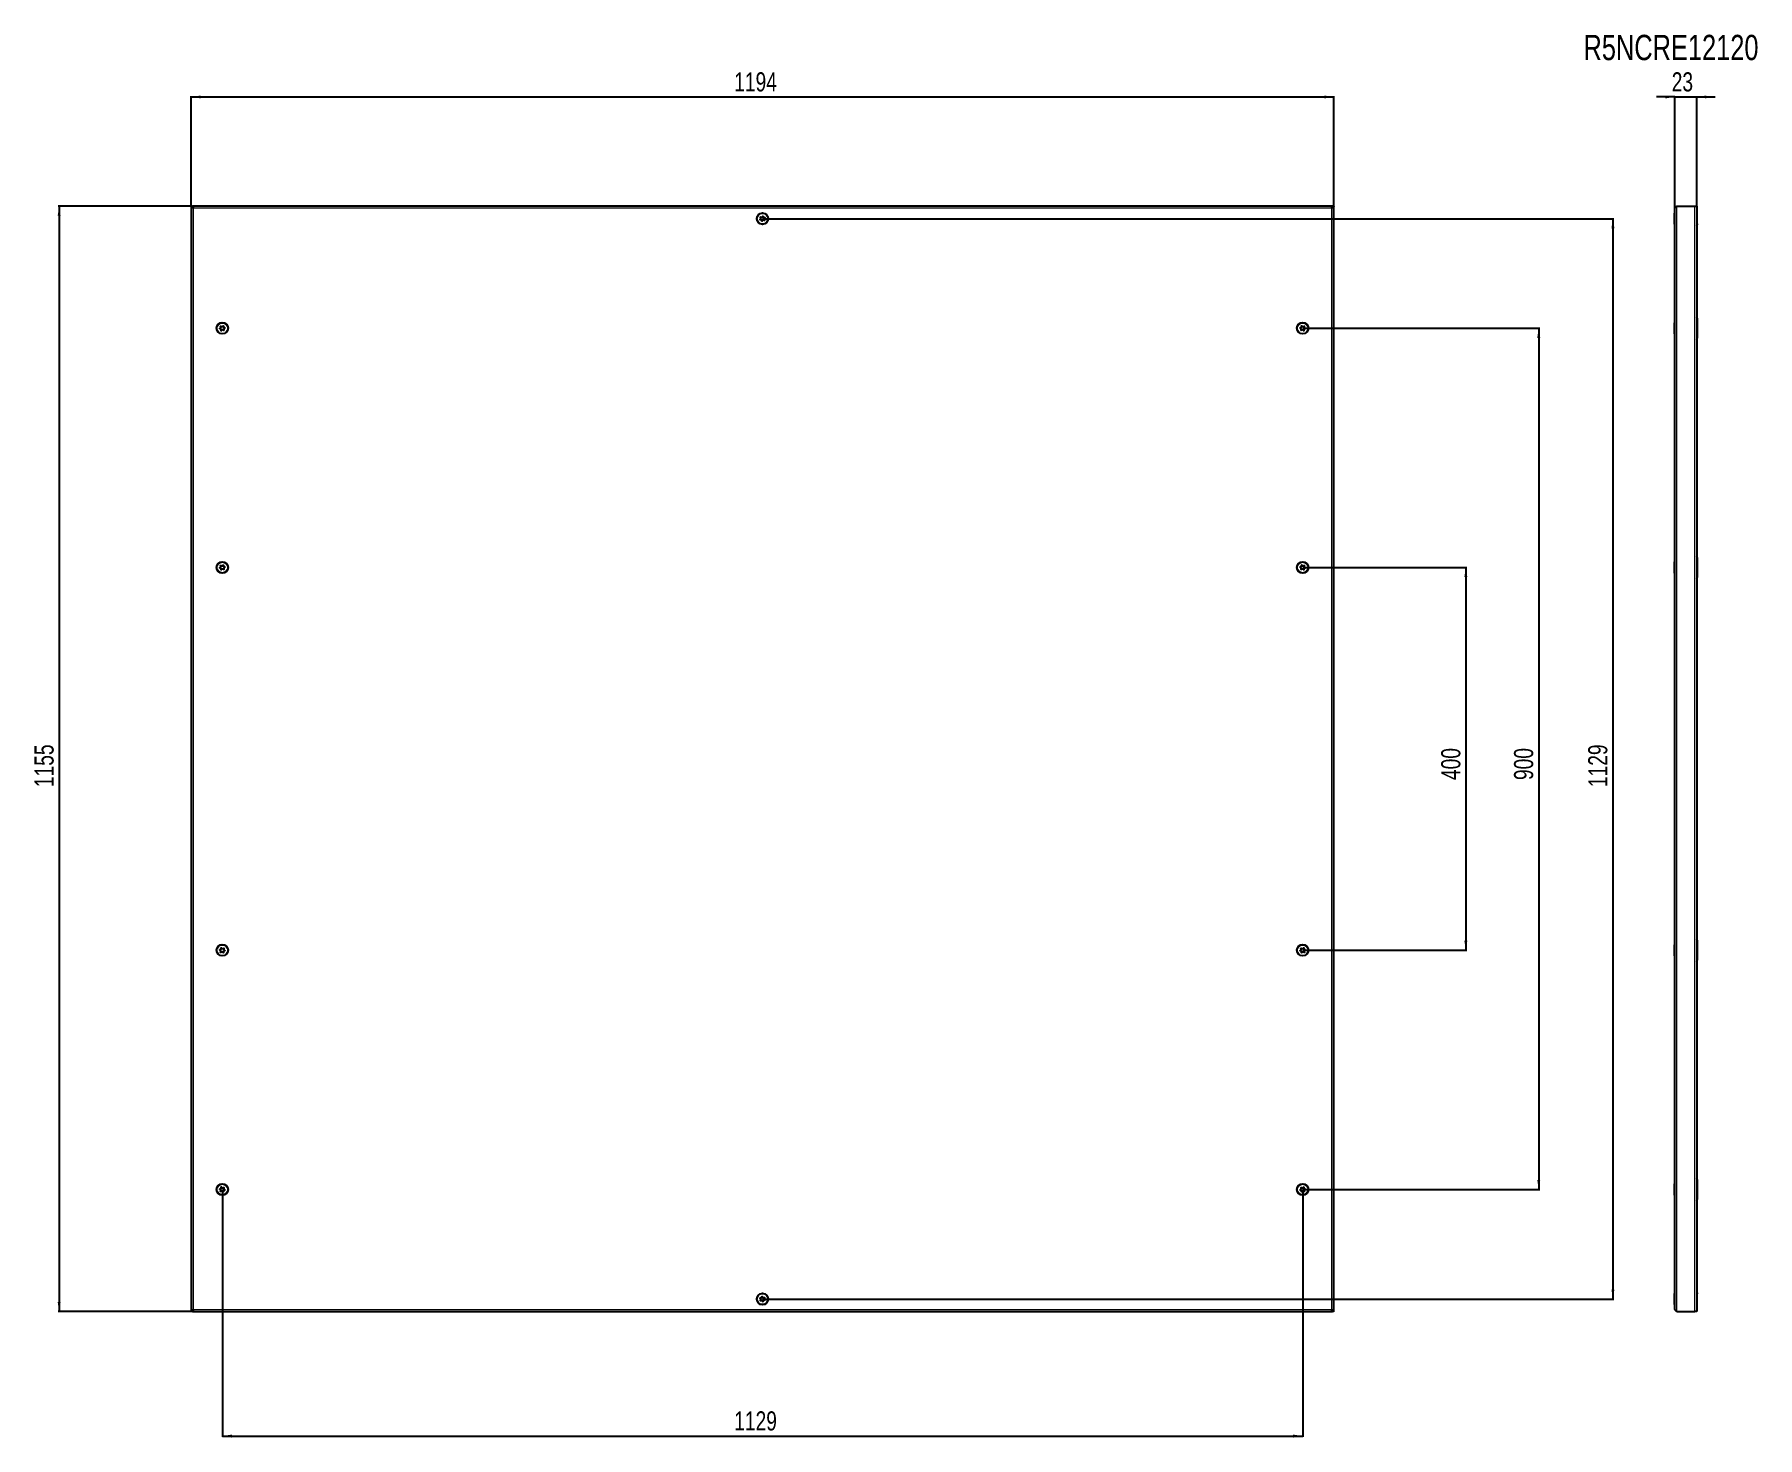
# Model space of a CAD drawing. Header units: millimetres. Extents: x -852 to 2205, y -435 to 1070.
# Drawn here: x -852 to 949, y -396 to 1070 of the extents above; entities that cross this region are included whole.
import ezdxf

# ---------------------------------------------------------------- set-up
doc = ezdxf.new("R2010")
doc.units = ezdxf.units.MM
doc.layers.add('FORMAT', color=7, linetype='Continuous')
doc.styles.add('SLDTEXTSTYLE0', font='TXT', dxfattribs={"width": 0.75})
doc.dimstyles.new('SLDDIMSTYLE0', dxfattribs={"dimtxt": 20, "dimasz": 10, "dimexe": 0, "dimexo": 0.0625, "dimgap": 5, "dimtad": 2, "dimdec": 1, "dimrnd": 1e-09, "dimzin": 12, "dimdsep": 46, "dimtxsty": 'SLDTEXTSTYLE0', "dimsah": 1, "dimcen": 0.09, "dimadec": 0, "dimazin": 3, "dimtfac": 1, "dimtmove": 0, "dimatfit": 0, "dimfxl": 0, "dimfrac": 2, "dimtolj": 1, "dimtzin": 12, "dimarcsym": 0})
doc.dimstyles.new('SLDDIMSTYLE1', dxfattribs={"dimtxt": 20, "dimasz": 10, "dimexe": 0, "dimexo": 0.0625, "dimgap": 5, "dimtad": 2, "dimdec": 1, "dimrnd": 1e-09, "dimzin": 12, "dimdsep": 46, "dimtxsty": 'SLDTEXTSTYLE0', "dimsah": 1, "dimcen": 0.09, "dimadec": 0, "dimazin": 3, "dimtfac": 1, "dimtofl": 0, "dimtmove": 0, "dimatfit": 3, "dimfxl": 0, "dimfrac": 2, "dimtolj": 1, "dimtzin": 12, "dimarcsym": 0})

# ---------------------------------------------------------------- blocks, each defined once
blk = doc.blocks.new('_D')
at = {"layer": 'FORMAT'}
for p, q in [((862.3, 1004.5), (843, 1004.5)), ((862.3, 888.2), (862.3, 1005.5)), ((862.3, 1004.5), (885.3, 1004.5)), ((885.3, 890.3), (885.3, 1005.5)), ((885.3, 1004.5), (904.5, 1004.5))]:
    blk.add_line(p, q, dxfattribs=at)
for points in [[(862.3, 1004.5), (852.3, 1006), (852.3, 1003)], [(885.3, 1004.5), (895.3, 1003), (895.3, 1006)]]:
    blk.add_solid(points, dxfattribs=at)
at = {"layer": 'FORMAT', "insert": (859, 1030.3), "char_height": 20, "attachment_point": 1, "style": 'SLDTEXTSTYLE0'}
blk.add_mtext('23', dxfattribs=at)
blk = doc.blocks.new('_D_1')
at = {"layer": 'FORMAT'}
for p, q in [((-688.2, 890.3), (-827.1, 890.3)), ((-826.1, 890.3), (-826.1, -264.7)), ((-688.2, -264.7), (-827.1, -264.7))]:
    blk.add_line(p, q, dxfattribs=at)
for points in [[(-826.1, 890.3), (-827.7, 880.3), (-824.6, 880.3)], [(-826.1, -264.7), (-824.6, -254.7), (-827.7, -254.7)]]:
    blk.add_solid(points, dxfattribs=at)
at = {"layer": 'FORMAT', "insert": (-851.9, 283.3), "char_height": 20, "attachment_point": 1, "rotation": 90, "style": 'SLDTEXTSTYLE0'}
blk.add_mtext('1155', dxfattribs=at)
blk = doc.blocks.new('_D_2')
at = {"layer": 'FORMAT'}
for p, q in [((-688.1, 890.3), (-688.1, 1005.5)), ((-688.1, 1004.5), (505.9, 1004.5)), ((505.9, 890.3), (505.9, 1005.5))]:
    blk.add_line(p, q, dxfattribs=at)
for points in [[(-688.1, 1004.5), (-678.1, 1003), (-678.1, 1006)], [(505.9, 1004.5), (495.9, 1006), (495.9, 1003)]]:
    blk.add_solid(points, dxfattribs=at)
at = {"layer": 'FORMAT', "insert": (-120.7, 1030.3), "char_height": 20, "attachment_point": 1, "style": 'SLDTEXTSTYLE0'}
blk.add_mtext('1194', dxfattribs=at)
blk = doc.blocks.new('_D_3')
at = {"layer": 'FORMAT'}
for p, q in [((473.4, 762.8), (721, 762.8)), ((720, 762.8), (720, -137.2)), ((473.4, -137.2), (721, -137.2))]:
    blk.add_line(p, q, dxfattribs=at)
for points in [[(720, 762.8), (718.5, 752.8), (721.6, 752.8)], [(720, -137.2), (721.6, -127.2), (718.5, -127.2)]]:
    blk.add_solid(points, dxfattribs=at)
at = {"layer": 'FORMAT', "insert": (694.2, 290.7), "char_height": 20, "attachment_point": 1, "rotation": 90, "style": 'SLDTEXTSTYLE0'}
blk.add_mtext('900', dxfattribs=at)
blk = doc.blocks.new('_D_4')
at = {"layer": 'FORMAT'}
for p, q in [((-655.6, -137.2), (-655.6, -395.8)), ((473.4, -137.2), (473.4, -395.8)), ((-655.6, -394.8), (473.4, -394.8))]:
    blk.add_line(p, q, dxfattribs=at)
for points in [[(-655.6, -394.8), (-645.6, -396.4), (-645.6, -393.3)], [(473.4, -394.8), (463.4, -393.3), (463.4, -396.4)]]:
    blk.add_solid(points, dxfattribs=at)
at = {"layer": 'FORMAT', "insert": (-120.7, -369), "char_height": 20, "attachment_point": 1, "style": 'SLDTEXTSTYLE0'}
blk.add_mtext('1129', dxfattribs=at)
blk = doc.blocks.new('_D_5')
at = {"layer": 'FORMAT'}
for p, q in [((473.4, 512.8), (644.9, 512.8)), ((643.9, 512.8), (643.9, 112.8)), ((473.4, 112.8), (644.9, 112.8))]:
    blk.add_line(p, q, dxfattribs=at)
for points in [[(643.9, 512.8), (642.3, 502.8), (645.4, 502.8)], [(643.9, 112.8), (645.4, 122.8), (642.3, 122.8)]]:
    blk.add_solid(points, dxfattribs=at)
at = {"layer": 'FORMAT', "insert": (618.1, 290.7), "char_height": 20, "attachment_point": 1, "rotation": 90, "style": 'SLDTEXTSTYLE0'}
blk.add_mtext('400', dxfattribs=at)
blk = doc.blocks.new('_D_6')
at = {"layer": 'FORMAT'}
for p, q in [((-91.1, 877.3), (798.5, 877.3)), ((797.5, 877.3), (797.5, -251.7)), ((-91.1, -251.7), (798.5, -251.7))]:
    blk.add_line(p, q, dxfattribs=at)
for points in [[(797.5, 877.3), (796, 867.3), (799.1, 867.3)], [(797.5, -251.7), (799.1, -241.7), (796, -241.7)]]:
    blk.add_solid(points, dxfattribs=at)
at = {"layer": 'FORMAT', "insert": (771.7, 283.3), "char_height": 20, "attachment_point": 1, "rotation": 90, "style": 'SLDTEXTSTYLE0'}
blk.add_mtext('1129', dxfattribs=at)

msp = doc.modelspace()

# ---------------------------------------------------------------- linework, layer by layer
at = {"color": 7, "linetype": 'Continuous', "lineweight": 25}
for p, q in [((-688.15, 890.34), (-688.15, -264.66)), ((-688.15, 890.34), (-686.65, 890.34)), ((-686.45, 890.34), (-686.65, 890.34)), ((-686.45, 889.23), (-686.45, 890.34)), ((504.15, 890.34), (-686.45, 890.34)), ((504.15, 889.22), (504.15, 890.34)), ((504.35, 890.34), (504.16, 890.34)), ((504.35, 890.34), (505.85, 890.34)), ((505.85, -264.66), (505.85, 890.34)), ((862.25, 883.12), (861.95, 883.12)), ((861.95, 871.97), (861.95, 883.12)), ((862.25, -262.56), (862.25, 888.24)), ((864.35, 890.34), (883.15, 890.34)), ((883.15, 890.34), (885.25, 890.34)), ((885.25, 890.34), (885.25, -264.66)), ((861.95, 871.55), (861.95, 871.97)), ((861.95, 871.55), (862.25, 871.55)), ((885.25, 871.84), (885.75, 871.84)), ((885.25, 870.34), (885.75, 870.84)), ((885.75, 871.84), (885.75, 870.84)), ((862.25, 768.62), (861.95, 768.62)), ((861.95, 757.05), (861.95, 768.62)), ((861.95, 757.05), (862.25, 757.05)), ((885.75, 773.34), (885.75, 752.34)), ((885.75, 523.34), (885.75, 502.34)), ((862.25, 518.62), (861.95, 518.62)), ((861.95, 507.05), (861.95, 518.62)), ((861.95, 507.05), (862.25, 507.05)), ((862.25, 118.62), (861.95, 118.62)), ((861.95, 110.69), (861.95, 118.62)), ((861.95, 107.05), (861.95, 110.69)), ((885.75, 123.34), (885.75, 102.34)), ((861.95, 107.05), (862.25, 107.05)), ((862.25, -131.38), (861.95, -131.38)), ((861.95, -139.31), (861.95, -131.38)), ((861.95, -142.95), (861.95, -139.31)), ((861.95, -142.95), (862.25, -142.95)), ((885.75, -126.66), (885.75, -147.66)), ((862.25, -245.88), (861.95, -245.88)), ((861.95, -257.45), (861.95, -245.88)), ((885.75, -245.16), (885.25, -244.66)), ((885.75, -246.16), (885.25, -246.16)), ((885.75, -245.16), (885.75, -246.16)), ((-686.65, -264.66), (-688.15, -264.66)), ((-686.65, -264.66), (-686.45, -264.66)), ((-686.45, -263.55), (-686.45, -264.66)), ((-686.45, -264.66), (504.15, -264.66)), ((504.15, -263.55), (504.15, -264.66)), ((504.16, -264.66), (504.35, -264.66)), ((505.85, -264.66), (504.35, -264.66)), ((861.95, -257.45), (862.25, -257.45)), ((864.35, -264.66), (883.15, -264.66)), ((885.25, -264.66), (883.15, -264.66))]:
    msp.add_line(p, q, dxfattribs=at)
at = {"color": 8, "linetype": 'Continuous', "lineweight": 18}
for p, q in [((-686.05, 888.24), (-686.05, -262.56)), ((503.75, 888.24), (-686.05, 888.24)), ((503.75, -262.56), (503.75, 888.24)), ((864.35, -264.66), (864.35, 890.34)), ((883.15, -264.66), (883.15, 890.34)), ((-686.05, -262.56), (503.75, -262.56))]:
    msp.add_line(p, q, dxfattribs=at)
at = {"color": 7, "linetype": 'Continuous', "lineweight": 25}
for centre, radius in [((-91.15, 877.34), 6), ((-91.15, 877.34), 5.78), ((-91.15, 877.34), 1.85), ((-655.65, 762.84), 6), ((-655.65, 762.84), 5.79), ((-655.65, 762.84), 1.85), ((473.35, 762.84), 6), ((473.35, 762.84), 5.79), ((473.35, 762.84), 1.85), ((-655.65, 512.84), 6), ((-655.65, 512.84), 5.79), ((-655.65, 512.84), 1.85), ((473.35, 512.84), 6), ((473.35, 512.84), 5.79), ((473.35, 512.84), 1.85), ((-655.65, 112.84), 6), ((-655.65, 112.84), 5.78), ((-655.65, 112.84), 1.85), ((473.35, 112.84), 6), ((473.35, 112.84), 5.79), ((473.35, 112.84), 1.85), ((-655.65, -137.16), 6), ((-655.65, -137.16), 5.78), ((-655.65, -137.16), 1.85), ((473.35, -137.16), 6), ((473.35, -137.16), 5.79), ((473.35, -137.16), 1.85), ((-91.15, -251.66), 6), ((-91.15, -251.66), 5.79), ((-91.15, -251.66), 1.85)]:
    msp.add_circle(centre, radius, dxfattribs=at)
for centre, start, end in [((883.75, 773.34), 0, 41.40962), ((883.75, 752.34), 318.59038, 0), ((883.75, 523.34), 0, 41.40962), ((883.75, 502.34), 318.59038, 0), ((883.75, 123.34), 0, 41.40962), ((883.75, 102.34), 318.59038, 0), ((883.75, -126.66), 0, 41.40962), ((883.75, -147.66), 318.59038, 0)]:
    msp.add_arc(centre, 2, start, end, dxfattribs=at)
for points, knots in [([(-686.05, 888.24), (-686.32, 888.42), (-686.59, 888.59), (-687.1, 888.94), (-687.33, 889.11), (-687.73, 889.46), (-687.88, 889.64), (-688.09, 889.99), (-688.15, 890.16), (-688.15, 890.34)], [0, 0, 0, 0, 0.25, 0.25, 0.5, 0.5, 0.75, 0.75, 1, 1, 1, 1]), ([(-686.05, 888.24), (-686.2, 888.59), (-686.36, 888.94), (-686.58, 889.64), (-686.65, 889.99), (-686.65, 890.34)], [0, 0, 0, 0, 0.5, 0.5, 1, 1, 1, 1]), ([(-686.45, 890.34), (-686.41, 890.34), (-686.38, 890.28), (-686.31, 890.07), (-686.28, 889.92), (-686.21, 889.53), (-686.18, 889.3), (-686.11, 888.79), (-686.08, 888.51), (-686.05, 888.24)], [0, 0, 0, 0, 0.25, 0.25, 0.5, 0.5, 0.75, 0.75, 1, 1, 1, 1]), ([(503.75, 888.24), (503.79, 888.51), (503.82, 888.79), (503.89, 889.3), (503.92, 889.53), (503.99, 889.92), (504.02, 890.07), (504.09, 890.28), (504.12, 890.34), (504.15, 890.34)], [0, 0, 0, 0, 0.25, 0.25, 0.5, 0.5, 0.75, 0.75, 1, 1, 1, 1]), ([(505.85, 890.34), (505.85, 890.16), (505.8, 889.99), (505.59, 889.64), (505.44, 889.47), (505.04, 889.11), (504.81, 888.94), (504.3, 888.59), (504.03, 888.42), (503.75, 888.24)], [0, 0, 0, 0, 0.25, 0.25, 0.5, 0.5, 0.75, 0.75, 1, 1, 1, 1]), ([(504.35, 890.34), (504.35, 889.99), (504.29, 889.64), (504.07, 888.93), (503.91, 888.59), (503.75, 888.24)], [0, 0, 0, 0, 0.5, 0.5, 1, 1, 1, 1]), ([(864.35, 890.34), (864.07, 890.16), (863.81, 889.99), (863.29, 889.64), (863.06, 889.47), (862.67, 889.11), (862.52, 888.94), (862.31, 888.59), (862.25, 888.42), (862.25, 888.24)], [0, 0, 0, 0, 0.25, 0.25, 0.5, 0.5, 0.75, 0.75, 1, 1, 1, 1]), ([(-93.75, 876.3), (-93.74, 876.29), (-93.73, 876.27), (-93.67, 876.24), (-93.54, 876.2), (-93.15, 876.16), (-92.61, 876.1), (-92.1, 875.73), (-91.88, 875.27), (-91.75, 874.9), (-91.66, 874.67), (-91.6, 874.6), (-91.57, 874.57), (-91.54, 874.56), (-91.51, 874.57), (-91.44, 874.6), (-91.26, 874.8), (-91, 875.2), (-90.49, 875.69), (-89.78, 875.69), (-89.31, 875.58), (-89.05, 875.56), (-88.98, 875.58), (-88.95, 875.6), (-88.93, 875.62), (-88.93, 875.66), (-88.93, 875.7), (-88.95, 875.78), (-89.03, 875.99), (-89.19, 876.34), (-89.35, 876.83), (-89.23, 877.45), (-88.88, 877.86), (-88.62, 878.16), (-88.55, 878.29), (-88.54, 878.35), (-88.54, 878.38), (-88.57, 878.41), (-88.62, 878.44), (-88.76, 878.48), (-89.14, 878.52), (-89.68, 878.57), (-90.19, 878.95), (-90.41, 879.41), (-90.54, 879.78), (-90.63, 880), (-90.69, 880.08), (-90.72, 880.1), (-90.75, 880.11), (-90.79, 880.11), (-90.85, 880.07), (-91.03, 879.87), (-91.29, 879.48), (-91.8, 878.99), (-92.52, 878.99), (-92.98, 879.1), (-93.25, 879.12), (-93.31, 879.1), (-93.34, 879.08), (-93.36, 879.05), (-93.36, 879.02), (-93.36, 878.98), (-93.34, 878.9), (-93.26, 878.68), (-93.1, 878.34), (-92.94, 877.85), (-93.06, 877.22), (-93.41, 876.81), (-93.67, 876.52), (-93.74, 876.39), (-93.75, 876.33), (-93.75, 876.31), (-93.75, 876.3)], [0, 0, 0, 0, 0.0020087, 0.00442, 0.0093647, 0.0255282, 0.0677053, 0.0957862, 0.1246456, 0.1503415, 0.1605194, 0.1633943, 0.1656965, 0.1672448, 0.1688741, 0.1707699, 0.1786058, 0.2119941, 0.2499945, 0.2879948, 0.3213831, 0.329219, 0.3311148, 0.3327441, 0.3342924, 0.3362166, 0.3385353, 0.3413178, 0.349662, 0.3753578, 0.4042173, 0.4322982, 0.4744753, 0.4906388, 0.4966691, 0.49844, 0.5, 0.5020087, 0.50442, 0.5093647, 0.5255282, 0.5677053, 0.5957862, 0.6246456, 0.6503415, 0.6605194, 0.6633943, 0.6656965, 0.6672448, 0.6688741, 0.6707699, 0.6786058, 0.7119941, 0.7499945, 0.7879948, 0.8213831, 0.829219, 0.8311148, 0.8327441, 0.8342924, 0.8362166, 0.8385353, 0.8413178, 0.849662, 0.8753578, 0.9042173, 0.9322982, 0.9744753, 0.9906388, 0.9966691, 0.99844, 1, 1, 1, 1]), ([(-654.61, 765.44), (-654.62, 765.44), (-654.65, 765.45), (-654.7, 765.43), (-654.83, 765.36), (-655.12, 765.11), (-655.53, 764.75), (-656.15, 764.64), (-656.64, 764.8), (-657, 764.96), (-657.22, 765.05), (-657.32, 765.06), (-657.36, 765.05), (-657.39, 765.03), (-657.4, 765.01), (-657.42, 764.94), (-657.4, 764.67), (-657.29, 764.21), (-657.29, 763.5), (-657.78, 762.98), (-658.18, 762.72), (-658.38, 762.54), (-658.41, 762.48), (-658.42, 762.45), (-658.41, 762.42), (-658.39, 762.39), (-658.36, 762.36), (-658.29, 762.32), (-658.08, 762.23), (-657.72, 762.11), (-657.25, 761.88), (-656.88, 761.37), (-656.83, 760.83), (-656.79, 760.44), (-656.74, 760.3), (-656.71, 760.25), (-656.68, 760.23), (-656.64, 760.23), (-656.59, 760.25), (-656.46, 760.32), (-656.17, 760.57), (-655.76, 760.92), (-655.14, 761.04), (-654.65, 760.88), (-654.29, 760.72), (-654.07, 760.63), (-653.97, 760.62), (-653.93, 760.63), (-653.9, 760.64), (-653.89, 760.67), (-653.87, 760.74), (-653.89, 761.01), (-654, 761.47), (-654, 762.18), (-653.51, 762.7), (-653.11, 762.96), (-652.91, 763.14), (-652.88, 763.2), (-652.87, 763.23), (-652.88, 763.26), (-652.9, 763.29), (-652.93, 763.32), (-653, 763.36), (-653.21, 763.45), (-653.57, 763.57), (-654.04, 763.79), (-654.41, 764.31), (-654.47, 764.84), (-654.51, 765.23), (-654.55, 765.38), (-654.58, 765.42), (-654.6, 765.43), (-654.61, 765.44)], [0, 0, 0, 0, 0.0020087, 0.00442, 0.0093647, 0.0255282, 0.0677053, 0.0957862, 0.1246456, 0.1503415, 0.1605194, 0.1633943, 0.1656965, 0.1672448, 0.1688741, 0.1707699, 0.1786058, 0.2119941, 0.2499945, 0.2879948, 0.3213831, 0.329219, 0.3311148, 0.3327441, 0.3342924, 0.3362166, 0.3385353, 0.3413178, 0.349662, 0.3753578, 0.4042173, 0.4322982, 0.4744753, 0.4906388, 0.4966691, 0.49844, 0.5, 0.5020087, 0.50442, 0.5093647, 0.5255282, 0.5677053, 0.5957862, 0.6246456, 0.6503415, 0.6605194, 0.6633943, 0.6656965, 0.6672448, 0.6688741, 0.6707699, 0.6786058, 0.7119941, 0.7499945, 0.7879948, 0.8213831, 0.829219, 0.8311148, 0.8327441, 0.8342924, 0.8362166, 0.8385353, 0.8413178, 0.849662, 0.8753578, 0.9042173, 0.9322982, 0.9744753, 0.9906388, 0.9966691, 0.99844, 1, 1, 1, 1]), ([(472.32, 765.44), (472.31, 765.43), (472.28, 765.42), (472.25, 765.37), (472.21, 765.23), (472.17, 764.84), (472.12, 764.31), (471.75, 763.79), (471.28, 763.57), (470.91, 763.44), (470.69, 763.35), (470.61, 763.3), (470.59, 763.26), (470.58, 763.23), (470.59, 763.2), (470.62, 763.14), (470.82, 762.96), (471.22, 762.7), (471.71, 762.18), (471.71, 761.47), (471.6, 761.01), (471.58, 760.74), (471.6, 760.67), (471.61, 760.64), (471.64, 760.63), (471.67, 760.62), (471.72, 760.62), (471.8, 760.64), (472.01, 760.72), (472.36, 760.88), (472.85, 761.04), (473.47, 760.92), (473.88, 760.57), (474.18, 760.32), (474.31, 760.24), (474.36, 760.23), (474.4, 760.24), (474.43, 760.26), (474.46, 760.31), (474.5, 760.45), (474.53, 760.83), (474.59, 761.37), (474.96, 761.88), (475.43, 762.11), (475.8, 762.23), (476.02, 762.32), (476.09, 762.38), (476.12, 762.41), (476.13, 762.45), (476.12, 762.48), (476.09, 762.54), (475.89, 762.72), (475.49, 762.98), (475, 763.5), (475, 764.21), (475.11, 764.67), (475.13, 764.94), (475.11, 765.01), (475.1, 765.03), (475.07, 765.05), (475.03, 765.06), (474.99, 765.05), (474.91, 765.04), (474.7, 764.96), (474.35, 764.8), (473.86, 764.64), (473.24, 764.75), (472.83, 765.11), (472.53, 765.36), (472.4, 765.44), (472.35, 765.45), (472.33, 765.44), (472.32, 765.44)], [0, 0, 0, 0, 0.0020087, 0.00442, 0.0093647, 0.0255282, 0.0677053, 0.0957862, 0.1246456, 0.1503415, 0.1605194, 0.1633943, 0.1656965, 0.1672448, 0.1688741, 0.1707699, 0.1786058, 0.2119941, 0.2499945, 0.2879948, 0.3213831, 0.329219, 0.3311148, 0.3327441, 0.3342924, 0.3362166, 0.3385353, 0.3413178, 0.349662, 0.3753578, 0.4042173, 0.4322982, 0.4744753, 0.4906388, 0.4966691, 0.49844, 0.5, 0.5020087, 0.50442, 0.5093647, 0.5255282, 0.5677053, 0.5957862, 0.6246456, 0.6503415, 0.6605194, 0.6633943, 0.6656965, 0.6672448, 0.6688741, 0.6707699, 0.6786058, 0.7119941, 0.7499945, 0.7879948, 0.8213831, 0.829219, 0.8311148, 0.8327441, 0.8342924, 0.8362166, 0.8385353, 0.8413178, 0.849662, 0.8753578, 0.9042173, 0.9322982, 0.9744753, 0.9906388, 0.9966691, 0.99844, 1, 1, 1, 1]), ([(-654.61, 515.44), (-654.62, 515.44), (-654.65, 515.45), (-654.7, 515.43), (-654.83, 515.36), (-655.12, 515.11), (-655.53, 514.75), (-656.15, 514.64), (-656.64, 514.8), (-657, 514.96), (-657.22, 515.05), (-657.32, 515.06), (-657.36, 515.05), (-657.39, 515.03), (-657.4, 515.01), (-657.42, 514.94), (-657.4, 514.67), (-657.29, 514.21), (-657.29, 513.5), (-657.78, 512.98), (-658.18, 512.72), (-658.38, 512.54), (-658.41, 512.48), (-658.42, 512.45), (-658.41, 512.42), (-658.39, 512.39), (-658.36, 512.36), (-658.29, 512.32), (-658.08, 512.23), (-657.72, 512.11), (-657.25, 511.88), (-656.88, 511.37), (-656.83, 510.83), (-656.79, 510.44), (-656.74, 510.3), (-656.71, 510.25), (-656.68, 510.23), (-656.64, 510.23), (-656.59, 510.25), (-656.46, 510.32), (-656.17, 510.57), (-655.76, 510.92), (-655.14, 511.04), (-654.65, 510.88), (-654.29, 510.72), (-654.07, 510.63), (-653.97, 510.62), (-653.93, 510.63), (-653.9, 510.64), (-653.89, 510.67), (-653.87, 510.74), (-653.89, 511.01), (-654, 511.47), (-654, 512.18), (-653.51, 512.7), (-653.11, 512.96), (-652.91, 513.14), (-652.88, 513.2), (-652.87, 513.23), (-652.88, 513.26), (-652.9, 513.29), (-652.93, 513.32), (-653, 513.36), (-653.21, 513.45), (-653.57, 513.57), (-654.04, 513.79), (-654.41, 514.31), (-654.47, 514.84), (-654.51, 515.23), (-654.55, 515.38), (-654.58, 515.42), (-654.6, 515.43), (-654.61, 515.44)], [0, 0, 0, 0, 0.0020087, 0.00442, 0.0093647, 0.0255282, 0.0677053, 0.0957862, 0.1246456, 0.1503415, 0.1605194, 0.1633943, 0.1656965, 0.1672448, 0.1688741, 0.1707699, 0.1786058, 0.2119941, 0.2499945, 0.2879948, 0.3213831, 0.329219, 0.3311148, 0.3327441, 0.3342924, 0.3362166, 0.3385353, 0.3413178, 0.349662, 0.3753578, 0.4042173, 0.4322982, 0.4744753, 0.4906388, 0.4966691, 0.49844, 0.5, 0.5020087, 0.50442, 0.5093647, 0.5255282, 0.5677053, 0.5957862, 0.6246456, 0.6503415, 0.6605194, 0.6633943, 0.6656965, 0.6672448, 0.6688741, 0.6707699, 0.6786058, 0.7119941, 0.7499945, 0.7879948, 0.8213831, 0.829219, 0.8311148, 0.8327441, 0.8342924, 0.8362166, 0.8385353, 0.8413178, 0.849662, 0.8753578, 0.9042173, 0.9322982, 0.9744753, 0.9906388, 0.9966691, 0.99844, 1, 1, 1, 1]), ([(472.32, 515.44), (472.31, 515.43), (472.28, 515.42), (472.25, 515.37), (472.21, 515.23), (472.17, 514.84), (472.12, 514.31), (471.75, 513.79), (471.28, 513.57), (470.91, 513.44), (470.69, 513.35), (470.61, 513.3), (470.59, 513.26), (470.58, 513.23), (470.59, 513.2), (470.62, 513.14), (470.82, 512.96), (471.22, 512.7), (471.71, 512.18), (471.71, 511.47), (471.6, 511.01), (471.58, 510.74), (471.6, 510.67), (471.61, 510.64), (471.64, 510.63), (471.67, 510.62), (471.72, 510.62), (471.8, 510.64), (472.01, 510.72), (472.36, 510.88), (472.85, 511.04), (473.47, 510.92), (473.88, 510.57), (474.18, 510.32), (474.31, 510.24), (474.36, 510.23), (474.4, 510.24), (474.43, 510.26), (474.46, 510.31), (474.5, 510.45), (474.53, 510.83), (474.59, 511.37), (474.96, 511.88), (475.43, 512.11), (475.8, 512.23), (476.02, 512.32), (476.09, 512.38), (476.12, 512.41), (476.13, 512.45), (476.12, 512.48), (476.09, 512.54), (475.89, 512.72), (475.49, 512.98), (475, 513.5), (475, 514.21), (475.11, 514.67), (475.13, 514.94), (475.11, 515.01), (475.1, 515.03), (475.07, 515.05), (475.03, 515.06), (474.99, 515.05), (474.91, 515.04), (474.7, 514.96), (474.35, 514.8), (473.86, 514.64), (473.24, 514.75), (472.83, 515.11), (472.53, 515.36), (472.4, 515.44), (472.35, 515.45), (472.33, 515.44), (472.32, 515.44)], [0, 0, 0, 0, 0.0020087, 0.00442, 0.0093647, 0.0255282, 0.0677053, 0.0957862, 0.1246456, 0.1503415, 0.1605194, 0.1633943, 0.1656965, 0.1672448, 0.1688741, 0.1707699, 0.1786058, 0.2119941, 0.2499945, 0.2879948, 0.3213831, 0.329219, 0.3311148, 0.3327441, 0.3342924, 0.3362166, 0.3385353, 0.3413178, 0.349662, 0.3753578, 0.4042173, 0.4322982, 0.4744753, 0.4906388, 0.4966691, 0.49844, 0.5, 0.5020087, 0.50442, 0.5093647, 0.5255282, 0.5677053, 0.5957862, 0.6246456, 0.6503415, 0.6605194, 0.6633943, 0.6656965, 0.6672448, 0.6688741, 0.6707699, 0.6786058, 0.7119941, 0.7499945, 0.7879948, 0.8213831, 0.829219, 0.8311148, 0.8327441, 0.8342924, 0.8362166, 0.8385353, 0.8413178, 0.849662, 0.8753578, 0.9042173, 0.9322982, 0.9744753, 0.9906388, 0.9966691, 0.99844, 1, 1, 1, 1]), ([(-654.61, 110.24), (-654.6, 110.24), (-654.57, 110.26), (-654.54, 110.31), (-654.5, 110.45), (-654.47, 110.83), (-654.41, 111.37), (-654.04, 111.88), (-653.57, 112.11), (-653.2, 112.23), (-652.98, 112.32), (-652.91, 112.38), (-652.88, 112.41), (-652.87, 112.45), (-652.88, 112.48), (-652.91, 112.54), (-653.11, 112.72), (-653.51, 112.98), (-654, 113.5), (-654, 114.21), (-653.89, 114.67), (-653.87, 114.94), (-653.89, 115.01), (-653.9, 115.03), (-653.93, 115.05), (-653.97, 115.06), (-654.01, 115.05), (-654.09, 115.04), (-654.3, 114.96), (-654.65, 114.8), (-655.14, 114.64), (-655.76, 114.75), (-656.17, 115.11), (-656.47, 115.36), (-656.6, 115.44), (-656.65, 115.45), (-656.69, 115.44), (-656.72, 115.42), (-656.75, 115.37), (-656.79, 115.23), (-656.83, 114.84), (-656.88, 114.31), (-657.25, 113.79), (-657.72, 113.57), (-658.09, 113.44), (-658.31, 113.35), (-658.39, 113.3), (-658.41, 113.26), (-658.42, 113.23), (-658.41, 113.2), (-658.38, 113.14), (-658.18, 112.96), (-657.78, 112.7), (-657.29, 112.18), (-657.29, 111.47), (-657.4, 111.01), (-657.42, 110.74), (-657.4, 110.67), (-657.39, 110.64), (-657.36, 110.63), (-657.33, 110.62), (-657.28, 110.62), (-657.2, 110.64), (-656.99, 110.72), (-656.64, 110.88), (-656.15, 111.04), (-655.53, 110.92), (-655.12, 110.57), (-654.82, 110.32), (-654.69, 110.24), (-654.64, 110.23), (-654.62, 110.24), (-654.61, 110.24)], [0, 0, 0, 0, 0.0020087, 0.00442, 0.0093647, 0.0255282, 0.0677053, 0.0957862, 0.1246456, 0.1503415, 0.1605194, 0.1633943, 0.1656965, 0.1672448, 0.1688741, 0.1707699, 0.1786058, 0.2119941, 0.2499945, 0.2879948, 0.3213831, 0.329219, 0.3311148, 0.3327441, 0.3342924, 0.3362166, 0.3385353, 0.3413178, 0.349662, 0.3753578, 0.4042173, 0.4322982, 0.4744753, 0.4906388, 0.4966691, 0.49844, 0.5, 0.5020087, 0.50442, 0.5093647, 0.5255282, 0.5677053, 0.5957862, 0.6246456, 0.6503415, 0.6605194, 0.6633943, 0.6656965, 0.6672448, 0.6688741, 0.6707699, 0.6786058, 0.7119941, 0.7499945, 0.7879948, 0.8213831, 0.829219, 0.8311148, 0.8327441, 0.8342924, 0.8362166, 0.8385353, 0.8413178, 0.849662, 0.8753578, 0.9042173, 0.9322982, 0.9744753, 0.9906388, 0.9966691, 0.99844, 1, 1, 1, 1]), ([(472.32, 110.24), (472.33, 110.24), (472.36, 110.23), (472.41, 110.25), (472.54, 110.32), (472.83, 110.57), (473.24, 110.92), (473.86, 111.04), (474.35, 110.88), (474.71, 110.72), (474.93, 110.63), (475.03, 110.62), (475.07, 110.63), (475.1, 110.64), (475.11, 110.67), (475.13, 110.74), (475.11, 111.01), (475, 111.47), (475, 112.18), (475.49, 112.7), (475.89, 112.96), (476.09, 113.14), (476.12, 113.2), (476.13, 113.23), (476.12, 113.26), (476.1, 113.29), (476.07, 113.32), (476, 113.36), (475.79, 113.45), (475.43, 113.57), (474.96, 113.79), (474.59, 114.31), (474.54, 114.85), (474.49, 115.23), (474.45, 115.38), (474.42, 115.42), (474.39, 115.44), (474.35, 115.45), (474.3, 115.43), (474.17, 115.36), (473.88, 115.11), (473.47, 114.75), (472.85, 114.64), (472.36, 114.8), (472, 114.96), (471.78, 115.05), (471.68, 115.06), (471.64, 115.05), (471.61, 115.03), (471.6, 115.01), (471.58, 114.94), (471.6, 114.67), (471.71, 114.21), (471.71, 113.5), (471.22, 112.98), (470.82, 112.72), (470.62, 112.54), (470.59, 112.48), (470.58, 112.45), (470.59, 112.42), (470.61, 112.39), (470.64, 112.36), (470.71, 112.32), (470.92, 112.23), (471.28, 112.11), (471.75, 111.88), (472.12, 111.37), (472.17, 110.83), (472.21, 110.44), (472.26, 110.3), (472.29, 110.25), (472.31, 110.24), (472.32, 110.24)], [0, 0, 0, 0, 0.0020087, 0.00442, 0.0093647, 0.0255282, 0.0677053, 0.0957862, 0.1246456, 0.1503415, 0.1605194, 0.1633943, 0.1656965, 0.1672448, 0.1688741, 0.1707699, 0.1786058, 0.2119941, 0.2499945, 0.2879948, 0.3213831, 0.329219, 0.3311148, 0.3327441, 0.3342924, 0.3362166, 0.3385353, 0.3413178, 0.349662, 0.3753578, 0.4042173, 0.4322982, 0.4744753, 0.4906388, 0.4966691, 0.49844, 0.5, 0.5020087, 0.50442, 0.5093647, 0.5255282, 0.5677053, 0.5957862, 0.6246456, 0.6503415, 0.6605194, 0.6633943, 0.6656965, 0.6672448, 0.6688741, 0.6707699, 0.6786058, 0.7119941, 0.7499945, 0.7879948, 0.8213831, 0.829219, 0.8311148, 0.8327441, 0.8342924, 0.8362166, 0.8385353, 0.8413178, 0.849662, 0.8753578, 0.9042173, 0.9322982, 0.9744753, 0.9906388, 0.9966691, 0.99844, 1, 1, 1, 1]), ([(-654.61, -139.76), (-654.6, -139.76), (-654.57, -139.74), (-654.54, -139.69), (-654.5, -139.55), (-654.47, -139.17), (-654.41, -138.63), (-654.04, -138.12), (-653.57, -137.89), (-653.2, -137.77), (-652.98, -137.68), (-652.91, -137.62), (-652.88, -137.59), (-652.87, -137.55), (-652.88, -137.52), (-652.91, -137.46), (-653.11, -137.28), (-653.51, -137.02), (-654, -136.5), (-654, -135.79), (-653.89, -135.33), (-653.87, -135.06), (-653.89, -134.99), (-653.9, -134.97), (-653.93, -134.95), (-653.97, -134.94), (-654.01, -134.95), (-654.09, -134.96), (-654.3, -135.04), (-654.65, -135.2), (-655.14, -135.36), (-655.76, -135.25), (-656.17, -134.89), (-656.47, -134.64), (-656.6, -134.56), (-656.65, -134.55), (-656.69, -134.56), (-656.72, -134.58), (-656.75, -134.63), (-656.79, -134.77), (-656.83, -135.16), (-656.88, -135.69), (-657.25, -136.21), (-657.72, -136.43), (-658.09, -136.56), (-658.31, -136.65), (-658.39, -136.7), (-658.41, -136.74), (-658.42, -136.77), (-658.41, -136.8), (-658.38, -136.86), (-658.18, -137.04), (-657.78, -137.3), (-657.29, -137.82), (-657.29, -138.53), (-657.4, -138.99), (-657.42, -139.26), (-657.4, -139.33), (-657.39, -139.36), (-657.36, -139.37), (-657.33, -139.38), (-657.28, -139.38), (-657.2, -139.36), (-656.99, -139.28), (-656.64, -139.12), (-656.15, -138.96), (-655.53, -139.08), (-655.12, -139.43), (-654.82, -139.68), (-654.69, -139.76), (-654.64, -139.77), (-654.62, -139.76), (-654.61, -139.76)], [0, 0, 0, 0, 0.0020087, 0.00442, 0.0093647, 0.0255282, 0.0677053, 0.0957862, 0.1246456, 0.1503415, 0.1605194, 0.1633943, 0.1656965, 0.1672448, 0.1688741, 0.1707699, 0.1786058, 0.2119941, 0.2499945, 0.2879948, 0.3213831, 0.329219, 0.3311148, 0.3327441, 0.3342924, 0.3362166, 0.3385353, 0.3413178, 0.349662, 0.3753578, 0.4042173, 0.4322982, 0.4744753, 0.4906388, 0.4966691, 0.49844, 0.5, 0.5020087, 0.50442, 0.5093647, 0.5255282, 0.5677053, 0.5957862, 0.6246456, 0.6503415, 0.6605194, 0.6633943, 0.6656965, 0.6672448, 0.6688741, 0.6707699, 0.6786058, 0.7119941, 0.7499945, 0.7879948, 0.8213831, 0.829219, 0.8311148, 0.8327441, 0.8342924, 0.8362166, 0.8385353, 0.8413178, 0.849662, 0.8753578, 0.9042173, 0.9322982, 0.9744753, 0.9906388, 0.9966691, 0.99844, 1, 1, 1, 1]), ([(472.32, -139.76), (472.33, -139.76), (472.36, -139.77), (472.41, -139.75), (472.54, -139.68), (472.83, -139.43), (473.24, -139.08), (473.86, -138.96), (474.35, -139.12), (474.71, -139.28), (474.93, -139.37), (475.03, -139.38), (475.07, -139.37), (475.1, -139.36), (475.11, -139.33), (475.13, -139.26), (475.11, -138.99), (475, -138.53), (475, -137.82), (475.49, -137.3), (475.89, -137.04), (476.09, -136.86), (476.12, -136.8), (476.13, -136.77), (476.12, -136.74), (476.1, -136.71), (476.07, -136.68), (476, -136.64), (475.79, -136.55), (475.43, -136.43), (474.96, -136.21), (474.59, -135.69), (474.54, -135.15), (474.49, -134.77), (474.45, -134.62), (474.42, -134.58), (474.39, -134.56), (474.35, -134.55), (474.3, -134.57), (474.17, -134.64), (473.88, -134.89), (473.47, -135.25), (472.85, -135.36), (472.36, -135.2), (472, -135.04), (471.78, -134.95), (471.68, -134.94), (471.64, -134.95), (471.61, -134.97), (471.6, -134.99), (471.58, -135.06), (471.6, -135.33), (471.71, -135.79), (471.71, -136.5), (471.22, -137.02), (470.82, -137.28), (470.62, -137.46), (470.59, -137.52), (470.58, -137.55), (470.59, -137.58), (470.61, -137.61), (470.64, -137.64), (470.71, -137.68), (470.92, -137.77), (471.28, -137.89), (471.75, -138.12), (472.12, -138.63), (472.17, -139.17), (472.21, -139.56), (472.26, -139.7), (472.29, -139.75), (472.31, -139.76), (472.32, -139.76)], [0, 0, 0, 0, 0.0020087, 0.00442, 0.0093647, 0.0255282, 0.0677053, 0.0957862, 0.1246456, 0.1503415, 0.1605194, 0.1633943, 0.1656965, 0.1672448, 0.1688741, 0.1707699, 0.1786058, 0.2119941, 0.2499945, 0.2879948, 0.3213831, 0.329219, 0.3311148, 0.3327441, 0.3342924, 0.3362166, 0.3385353, 0.3413178, 0.349662, 0.3753578, 0.4042173, 0.4322982, 0.4744753, 0.4906388, 0.4966691, 0.49844, 0.5, 0.5020087, 0.50442, 0.5093647, 0.5255282, 0.5677053, 0.5957862, 0.6246456, 0.6503415, 0.6605194, 0.6633943, 0.6656965, 0.6672448, 0.6688741, 0.6707699, 0.6786058, 0.7119941, 0.7499945, 0.7879948, 0.8213831, 0.829219, 0.8311148, 0.8327441, 0.8342924, 0.8362166, 0.8385353, 0.8413178, 0.849662, 0.8753578, 0.9042173, 0.9322982, 0.9744753, 0.9906388, 0.9966691, 0.99844, 1, 1, 1, 1]), ([(-93.75, -250.62), (-93.75, -250.64), (-93.75, -250.66), (-93.74, -250.72), (-93.67, -250.84), (-93.41, -251.14), (-93.06, -251.55), (-92.94, -252.17), (-93.1, -252.66), (-93.27, -253.02), (-93.35, -253.24), (-93.36, -253.33), (-93.36, -253.37), (-93.34, -253.4), (-93.31, -253.42), (-93.25, -253.44), (-92.98, -253.42), (-92.52, -253.31), (-91.8, -253.31), (-91.29, -253.8), (-91.03, -254.2), (-90.85, -254.4), (-90.79, -254.43), (-90.75, -254.44), (-90.72, -254.43), (-90.69, -254.41), (-90.67, -254.37), (-90.62, -254.3), (-90.54, -254.1), (-90.41, -253.73), (-90.19, -253.27), (-89.68, -252.9), (-89.14, -252.84), (-88.75, -252.8), (-88.61, -252.76), (-88.56, -252.73), (-88.54, -252.7), (-88.54, -252.66), (-88.55, -252.6), (-88.63, -252.48), (-88.88, -252.19), (-89.23, -251.78), (-89.35, -251.15), (-89.19, -250.66), (-89.02, -250.31), (-88.94, -250.08), (-88.93, -249.99), (-88.93, -249.95), (-88.95, -249.92), (-88.98, -249.9), (-89.05, -249.88), (-89.31, -249.9), (-89.78, -250.01), (-90.49, -250.01), (-91, -249.52), (-91.26, -249.13), (-91.44, -248.93), (-91.51, -248.89), (-91.54, -248.89), (-91.57, -248.89), (-91.6, -248.92), (-91.63, -248.95), (-91.67, -249.02), (-91.75, -249.23), (-91.88, -249.59), (-92.1, -250.05), (-92.61, -250.43), (-93.15, -250.48), (-93.54, -250.52), (-93.68, -250.56), (-93.73, -250.6), (-93.74, -250.62), (-93.75, -250.62)], [0, 0, 0, 0, 0.0020087, 0.00442, 0.0093647, 0.0255282, 0.0677053, 0.0957862, 0.1246456, 0.1503415, 0.1605194, 0.1633943, 0.1656965, 0.1672448, 0.1688741, 0.1707699, 0.1786058, 0.2119941, 0.2499945, 0.2879948, 0.3213831, 0.329219, 0.3311148, 0.3327441, 0.3342924, 0.3362166, 0.3385353, 0.3413178, 0.349662, 0.3753578, 0.4042173, 0.4322982, 0.4744753, 0.4906388, 0.4966691, 0.49844, 0.5, 0.5020087, 0.50442, 0.5093647, 0.5255282, 0.5677053, 0.5957862, 0.6246456, 0.6503415, 0.6605194, 0.6633943, 0.6656965, 0.6672448, 0.6688741, 0.6707699, 0.6786058, 0.7119941, 0.7499945, 0.7879948, 0.8213831, 0.829219, 0.8311148, 0.8327441, 0.8342924, 0.8362166, 0.8385353, 0.8413178, 0.849662, 0.8753578, 0.9042173, 0.9322982, 0.9744753, 0.9906388, 0.9966691, 0.99844, 1, 1, 1, 1]), ([(-688.15, -264.66), (-688.15, -264.49), (-688.09, -264.31), (-687.88, -263.96), (-687.72, -263.79), (-687.34, -263.44), (-687.1, -263.26), (-686.6, -262.91), (-686.32, -262.74), (-686.05, -262.56)], [0, 0, 0, 0, 0.25, 0.25, 0.5, 0.5, 0.75, 0.75, 1, 1, 1, 1]), ([(-686.65, -264.66), (-686.65, -264.49), (-686.63, -264.31), (-686.57, -263.96), (-686.53, -263.79), (-686.41, -263.44), (-686.35, -263.26), (-686.2, -262.91), (-686.12, -262.74), (-686.05, -262.56)], [0, 0, 0, 0, 0.25, 0.25, 0.5, 0.5, 0.75, 0.75, 1, 1, 1, 1]), ([(-686.05, -262.56), (-686.08, -262.84), (-686.11, -263.11), (-686.18, -263.62), (-686.21, -263.85), (-686.28, -264.24), (-686.31, -264.4), (-686.38, -264.61), (-686.41, -264.66), (-686.45, -264.66)], [0, 0, 0, 0, 0.25, 0.25, 0.5, 0.5, 0.75, 0.75, 1, 1, 1, 1]), ([(504.15, -264.66), (504.12, -264.66), (504.09, -264.61), (504.02, -264.4), (503.99, -264.24), (503.92, -263.85), (503.89, -263.62), (503.82, -263.11), (503.79, -262.84), (503.75, -262.56)], [0, 0, 0, 0, 0.25, 0.25, 0.5, 0.5, 0.75, 0.75, 1, 1, 1, 1]), ([(503.75, -262.56), (504.03, -262.74), (504.3, -262.91), (504.81, -263.26), (505.04, -263.43), (505.43, -263.79), (505.59, -263.96), (505.8, -264.31), (505.85, -264.48), (505.85, -264.66)], [0, 0, 0, 0, 0.25, 0.25, 0.5, 0.5, 0.75, 0.75, 1, 1, 1, 1]), ([(503.75, -262.56), (503.91, -262.91), (504.07, -263.26), (504.29, -263.97), (504.35, -264.31), (504.35, -264.66)], [0, 0, 0, 0, 0.5, 0.5, 1, 1, 1, 1]), ([(862.25, -262.56), (862.25, -262.74), (862.31, -262.91), (862.52, -263.26), (862.67, -263.43), (863.06, -263.79), (863.29, -263.96), (863.8, -264.31), (864.07, -264.48), (864.35, -264.66)], [0, 0, 0, 0, 0.25, 0.25, 0.5, 0.5, 0.75, 0.75, 1, 1, 1, 1])]:
    msp.add_open_spline(points, degree=3, knots=knots, dxfattribs=at)

# ---------------------------------------------------------------- texts
at = {"layer": 'FORMAT', "insert": (766.81, 1069.43), "char_height": 26.4583, "attachment_point": 1, "style": 'SLDTEXTSTYLE0'}
msp.add_mtext('R5NCRE12120', dxfattribs=at)

# ---------------------------------------------------------------- dimensions: what is measured, and where the dimension line sits
at = {"layer": 'FORMAT'}
for base, p1, p2, angle, picture, middle in [((505.85, 1004.51), (-688.15, 890.34), (505.85, 890.34), 0, '_D_2', (-91.15, 1004.51)), ((-826.15, -264.66), (-688.15, 890.34), (-688.15, -264.66), 90, '_D_1', (-826.15, 312.84)), ((797.52, -251.66), (-91.15, 877.34), (-91.15, -251.66), 90, '_D_6', (797.52, 312.84)), ((720.03, -137.16), (473.35, 762.84), (473.35, -137.16), 90, '_D_3', (720.03, 312.84)), ((643.86, 112.84), (473.35, 512.84), (473.35, 112.84), 90, '_D_5', (643.86, 312.84))]:
    dim = msp.add_linear_dim(base=base, p1=p1, p2=p2, angle=angle, dimstyle='SLDDIMSTYLE1', dxfattribs=at)
    dim.commit()
    dim.dimension.update_dxf_attribs({"geometry": picture, "text_midpoint": middle, "dimtype": 160})
for base, p1, p2, dimstyle, picture, middle in [((885.25, 1004.51), (862.25, 888.24), (885.25, 890.34), 'SLDDIMSTYLE0', '_D', (873.75, 1004.51)), ((473.35, -394.83), (-655.65, -137.16), (473.35, -137.16), 'SLDDIMSTYLE1', '_D_4', (-91.15, -394.83))]:
    dim = msp.add_linear_dim(base=base, p1=p1, p2=p2, dimstyle=dimstyle, dxfattribs=at)
    dim.commit()
    dim.dimension.update_dxf_attribs({"geometry": picture, "text_midpoint": middle, "dimtype": 160})

doc.saveas('drawing.dxf')
